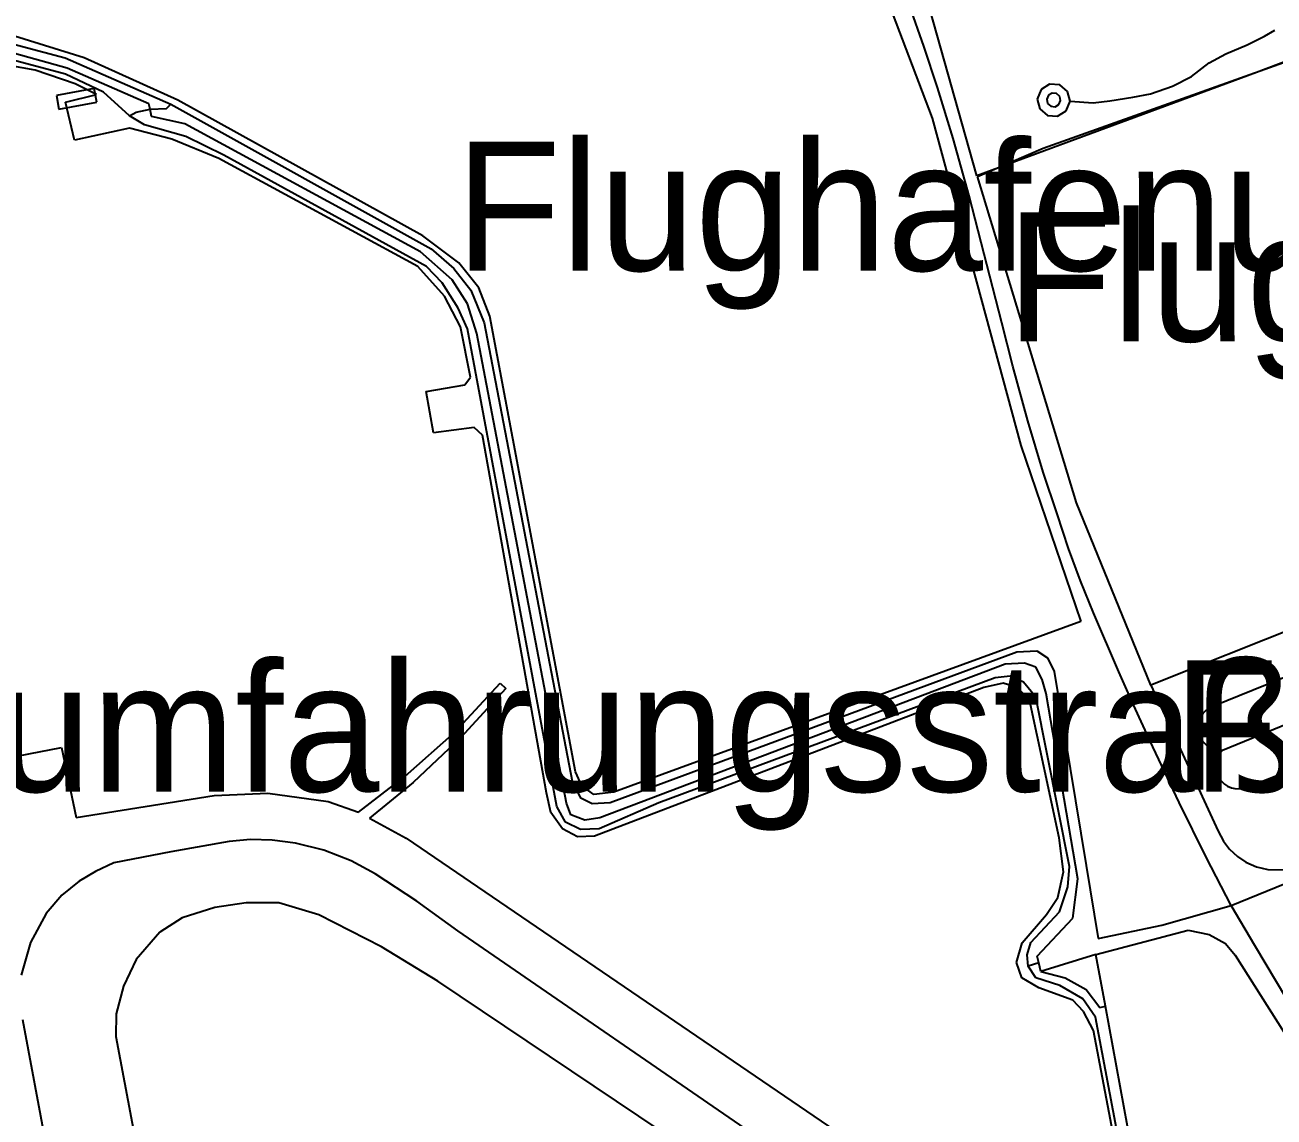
# Model space of a CAD drawing. Extents: x -3657 to 4700, y -7332 to 8131.
# Drawn here: x -229.3 to 190.9, y 1161.5 to 1528.8 of the extents above; entities that cross this region are included whole.
import ezdxf

# ---------------------------------------------------------------- set-up
doc = ezdxf.new("R2010")
doc.units = 0
for name, color, linetype in [('OSM_AEROWAY_AERODROME', 2, 'CONTINUOUS'), ('OSM_AEROWAY_RUNWAY', 2, 'CONTINUOUS'), ('OSM_AEROWAY_TAXIWAY', 2, 'CONTINUOUS'), ('OSM_BUILDING_YES', 9, 'CONTINUOUS'), ('OSM_HIGHWAY_PRIMARY', 8, 'CONTINUOUS'), ('OSM_HIGHWAY_RESIDENTIAL', 8, 'CONTINUOUS'), ('OSM_HIGHWAY_SERVICE', 8, 'CONTINUOUS'), ('OSM_HIGHWAY_UNCLASSIFIED', 8, 'CONTINUOUS'), ('OSM_LABELS', 8, 'CONTINUOUS'), ('OSM_LANDUSE_COMMERCIAL', 3, 'CONTINUOUS'), ('OSM_LANDUSE_FARMLAND', 3, 'CONTINUOUS'), ('OSM_LANDUSE_GRASS', 3, 'CONTINUOUS')]:
    doc.layers.add(name, color=color, linetype=linetype)

msp = doc.modelspace()

# ---------------------------------------------------------------- linework, layer by layer
at = {"layer": 'OSM_AEROWAY_AERODROME'}
for p, q in [((-215.183835, 1514.301882), (-234.89585, 1519.783791)), ((-187.674994, 1502.348427), (-215.183835, 1514.301882)), ((-187.273017, 1500.502591), (-187.674994, 1502.348427)), ((-186.742105, 1498.056303), (-187.273017, 1500.502591)), ((-175.509518, 1495.598895), (-186.742105, 1498.056303)), ((-96.251896, 1452.52198), (-175.509518, 1495.598895)), ((-85.603313, 1443.081531), (-96.251896, 1452.52198)), ((-80.476217, 1435.064377), (-85.603313, 1443.081531)), ((-77.33625, 1425.079072), (-80.476217, 1435.064377)), ((-47.119756, 1267.11556), (-77.33625, 1425.079072)), ((100.473863, 1313.861907), (-35.887168, 1262.167385)), ((106.920655, 1314.173253), (100.473863, 1313.861907)), ((110.765977, 1312.783316), (106.920655, 1314.173253)), ((112.904795, 1308.646865), (110.765977, 1312.783316)), ((114.224491, 1303.965558), (112.904795, 1308.646865)), ((124.857906, 1241.67416), (114.224491, 1303.965558)), ((-45.693877, 1263.179259), (-47.119756, 1267.11556)), ((-40.968757, 1261.333423), (-45.693877, 1263.179259)), ((-35.887168, 1262.167385), (-40.968757, 1261.333423)), ((123.204493, 1228.386367), (124.857906, 1241.67416)), ((111.221044, 1215.587831), (123.204493, 1228.386367)), ((111.736788, 1213.430649), (111.221044, 1215.587831)), ((130.940644, 1216.188283), (112.457312, 1210.417267)), ((134.156456, 1198.841875), (130.940644, 1216.188283)), ((112.457312, 1210.417267), (111.736788, 1213.430649)), ((188.059222, 908.022664), (134.156456, 1198.841875))]:
    msp.add_line(p, q, dxfattribs=at)
at = {"layer": 'OSM_AEROWAY_RUNWAY'}
msp.add_line((-230.231406, 1194.271763), (-96.449092, 483.513792), dxfattribs=at)
at = {"layer": 'OSM_AEROWAY_TAXIWAY'}
for p, q in [((-160.628804, 1254.18359), (-180.295313, 1250.692069)), ((-153.446319, 1254.861879), (-160.628804, 1254.18359)), ((-146.210743, 1254.628369), (-153.446319, 1254.861879)), ((-138.292566, 1253.638735), (-146.210743, 1254.628369)), ((-128.743729, 1251.32588), (-138.292566, 1253.638735)), ((-180.295313, 1250.692069), (-199.484, 1246.967039)), ((-119.574115, 1247.645328), (-128.743729, 1251.32588)), ((-205.627414, 1244.131568), (-211.141317, 1240.862437)), ((-199.484, 1246.967039), (-205.627414, 1244.131568)), ((-111.564924, 1243.275367), (-119.574115, 1247.645328)), ((-211.141317, 1240.862437), (-216.928261, 1236.170012)), ((-97.548839, 1234.112905), (-111.564924, 1243.275367)), ((-216.928261, 1236.170012), (-222.207046, 1229.943096)), ((-83.737535, 1224.094243), (-97.548839, 1234.112905)), ((-222.207046, 1229.943096), (-227.508585, 1220.269137)), ((56.233699, 1127.966228), (-83.737535, 1224.094243)), ((-227.508585, 1220.269137), (-230.580292, 1209.283078))]:
    msp.add_line(p, q, dxfattribs=at)
at = {"layer": 'OSM_BUILDING_YES'}
for p, q in [((-206.082481, 1507.496752), (-218.771285, 1505.117181)), ((-218.771285, 1505.117181), (-217.899072, 1500.480352)), ((-205.217853, 1502.848804), (-206.082481, 1507.496752)), ((-217.899072, 1500.480352), (-205.217853, 1502.848804))]:
    msp.add_line(p, q, dxfattribs=at)
at = {"layer": 'OSM_HIGHWAY_PRIMARY'}
for p, q in [((73.071204, 1521.707464), (68.315746, 1535.339962)), ((77.735647, 1507.819217), (73.071204, 1521.707464)), ((82.999264, 1490.606243), (77.735647, 1507.819217)), ((88.285633, 1471.36952), (82.999264, 1490.606243)), ((99.321024, 1428.626191), (88.285633, 1471.36952)), ((103.082917, 1414.126372), (99.321024, 1428.626191)), ((108.088662, 1395.712492), (103.082917, 1414.126372)), ((113.246096, 1378.466159), (108.088662, 1395.712492)), ((117.89537, 1364.42224), (113.246096, 1378.466159)), ((121.816537, 1352.769012), (117.89537, 1364.42224)), ((125.78321, 1341.916387), (121.816537, 1352.769012)), ((130.182198, 1331.10824), (125.78321, 1341.916387)), ((138.646457, 1311.215468), (130.182198, 1331.10824)), ((143.652201, 1300.118214), (138.646457, 1311.215468)), ((150.114162, 1286.018697), (143.652201, 1300.118214)), ((159.01832, 1267.360189), (150.114162, 1286.018697)), ((168.089336, 1248.92407), (159.01832, 1267.360189)), ((176.485334, 1232.722969), (168.089336, 1248.92407)), ((184.441434, 1219.212785), (176.485334, 1232.722969)), ((195.21137, 1201.199207), (184.441434, 1219.212785))]:
    msp.add_line(p, q, dxfattribs=at)
at = {"layer": 'OSM_HIGHWAY_RESIDENTIAL'}
for p, q in [((-242.351376, 1524.8654), (-215.843683, 1517.771163)), ((-215.843683, 1517.771163), (-180.310482, 1502.248352)), ((-180.310482, 1502.248352), (-92.687199, 1453.544974)), ((-92.687199, 1453.544974), (-85.079985, 1446.906637)), ((-85.079985, 1446.906637), (-79.300625, 1439.656727)), ((-79.300625, 1439.656727), (-74.848546, 1428.704027)), ((-74.848546, 1428.704027), (-45.185718, 1274.498903)), ((-32.405901, 1267.304591), (104.357107, 1318.009478)), ((104.357107, 1318.009478), (111.114862, 1318.354182)), ((111.114862, 1318.354182), (114.649221, 1316.007969)), ((114.649221, 1316.007969), (116.962482, 1311.360021)), ((116.962482, 1311.360021), (127.702079, 1246.177555)), ((-45.185718, 1274.498903), (-42.561494, 1269.005873)), ((-42.561494, 1269.005873), (-38.488639, 1266.948767)), ((-38.488639, 1266.948767), (-32.405901, 1267.304591)), ((127.702079, 1246.177555), (131.759766, 1221.592357)), ((153.185869, 1226.040154), (176.485334, 1232.722969)), ((131.759766, 1221.592357), (153.185869, 1226.040154))]:
    msp.add_line(p, q, dxfattribs=at)
at = {"layer": 'OSM_HIGHWAY_SERVICE'}
for p, q in [((187.763428, 1525.054431), (191.221943, 1527.089298)), ((174.64231, 1519.1611), (181.862718, 1522.107765)), ((181.862718, 1522.107765), (187.763428, 1525.054431)), ((-215.75267, 1512.244775), (-235.441931, 1517.537654)), ((169.143576, 1516.114359), (174.64231, 1519.1611)), ((163.144267, 1511.533128), (169.143576, 1516.114359)), ((-202.93493, 1506.251369), (-215.75267, 1512.244775)), ((115.415251, 1508.920047), (112.517987, 1507.09645)), ((118.828259, 1508.686538), (115.415251, 1508.920047)), ((156.735397, 1508.275117), (163.144267, 1511.533128)), ((-194.174877, 1498.256454), (-202.93493, 1506.251369)), ((112.517987, 1507.09645), (111.243798, 1503.927395)), ((121.452483, 1506.484878), (118.828259, 1508.686538)), ((122.279189, 1503.171269), (121.452483, 1506.484878)), ((135.680932, 1503.293584), (143.409498, 1504.516728)), ((143.409498, 1504.516728), (149.310209, 1505.639797)), ((149.310209, 1505.639797), (156.735397, 1508.275117)), ((-191.88437, 1499.535195), (-187.273017, 1500.502591)), ((-187.273017, 1500.502591), (-181.774283, 1500.75834)), ((-181.774283, 1500.75834), (-180.310482, 1502.248352)), ((111.243798, 1503.927395), (112.078088, 1500.613786)), ((112.078088, 1500.613786), (114.702312, 1498.423246)), ((121.005, 1500.002214), (122.279189, 1503.171269)), ((122.279189, 1503.171269), (130.0836, 1502.682012)), ((130.0836, 1502.682012), (135.680932, 1503.293584)), ((-194.174877, 1498.256454), (-191.88437, 1499.535195)), ((-189.161548, 1495.26531), (-194.174877, 1498.256454)), ((114.702312, 1498.423246), (118.107735, 1498.189737)), ((118.107735, 1498.189737), (121.005, 1500.002214)), ((-175.266815, 1491.306771), (-189.161548, 1495.26531)), ((-162.449075, 1485.002018), (-175.266815, 1491.306771)), ((-94.30269, 1447.573806), (-162.449075, 1485.002018)), ((-89.01632, 1442.080777), (-94.30269, 1447.573806)), ((-83.578261, 1433.641082), (-89.01632, 1442.080777)), ((-80.468632, 1426.624682), (-83.578261, 1433.641082)), ((-50.358321, 1265.948013), (-80.468632, 1426.624682)), ((97.129115, 1309.269556), (-16.122062, 1267.248994)), ((102.150029, 1309.781053), (97.129115, 1309.269556)), ((106.624861, 1307.746186), (102.150029, 1309.781053)), ((110.758392, 1302.764653), (106.624861, 1307.746186)), ((170.326752, 1299.717912), (197.426032, 1310.72621)), ((122.150253, 1245.821731), (110.758392, 1302.764653)), ((168.961549, 1299.039623), (167.9604, 1298.283498)), ((170.326752, 1299.717912), (168.961549, 1299.039623)), ((165.753322, 1294.836455), (165.472697, 1293.557713)), ((166.269065, 1296.092958), (165.753322, 1294.836455)), ((166.997173, 1297.227146), (166.269065, 1296.092958)), ((167.9604, 1298.283498), (166.997173, 1297.227146)), ((173.557732, 1284.917867), (202.735155, 1296.849083)), ((165.472697, 1293.557713), (165.419605, 1292.000984)), ((165.419605, 1292.000984), (165.616801, 1290.655526)), ((165.616801, 1290.655526), (165.950518, 1289.632532)), ((165.950518, 1289.632532), (166.663457, 1288.275954)), ((166.663457, 1288.275954), (167.361227, 1287.364156)), ((167.361227, 1287.364156), (168.347207, 1286.430118)), ((168.347207, 1286.430118), (169.287681, 1285.807427)), ((169.287681, 1285.807427), (170.660468, 1285.195855)), ((170.660468, 1285.195855), (171.820891, 1284.928987)), ((171.714708, 1281.804409), (171.441668, 1280.525668)), ((172.230452, 1283.038673), (171.714708, 1281.804409)), ((171.820891, 1284.928987), (173.557732, 1284.917867)), ((172.950975, 1284.172861), (172.230452, 1283.038673)), ((173.557732, 1284.917867), (172.950975, 1284.172861)), ((182.46189, 1272.641948), (208.097369, 1282.860761)), ((171.441668, 1280.525668), (171.388576, 1278.991178)), ((171.388576, 1278.991178), (171.585772, 1277.656839)), ((171.585772, 1277.656839), (171.919489, 1276.644965)), ((171.919489, 1276.644965), (172.617259, 1275.299506)), ((172.617259, 1275.299506), (173.31503, 1274.398827)), ((173.31503, 1274.398827), (174.293425, 1273.475909)), ((174.293425, 1273.475909), (175.226314, 1272.853218)), ((175.226314, 1272.853218), (176.576348, 1272.252765)), ((176.576348, 1272.252765), (177.729186, 1271.974778)), ((177.729186, 1271.974778), (180.254812, 1271.963658)), ((180.254812, 1271.963658), (181.430403, 1272.219407)), ((181.430403, 1272.219407), (182.46189, 1272.641948)), ((-47.514148, 1260.666254), (-50.358321, 1265.948013)), ((-16.122062, 1267.248994), (-36.122287, 1258.431236)), ((-42.424974, 1258.219966), (-47.514148, 1260.666254)), ((-36.122287, 1258.431236), (-42.424974, 1258.219966)), ((121.535912, 1238.905407), (122.150253, 1245.821731)), ((118.691739, 1230.565787), (121.535912, 1238.905407)), ((109.127733, 1220.191301), (118.691739, 1230.565787)), ((107.845959, 1216.054849), (109.127733, 1220.191301)), ((108.240351, 1212.296461), (107.845959, 1216.054849)), ((111.736788, 1213.430649), (108.240351, 1212.296461)), ((110.758392, 1208.393519), (108.240351, 1212.296461)), ((118.896519, 1205.74708), (110.758392, 1208.393519)), ((126.625085, 1201.277044), (118.896519, 1205.74708)), ((130.834461, 1195.072367), (126.625085, 1201.277044)), ((185.412245, 906.35474), (130.834461, 1195.072367))]:
    msp.add_line(p, q, dxfattribs=at)
at = {"layer": 'OSM_HIGHWAY_UNCLASSIFIED'}
msp.add_line((176.485334, 1232.722969), (220.497964, 1250.569755), dxfattribs=at)
at = {"layer": 'OSM_LANDUSE_COMMERCIAL'}
for p, q in [((90.940195, 1478.130172), (66.867114, 1563.450039)), ((208.16563, 1521.707464), (185.055776, 1512.900826)), ((185.055776, 1512.900826), (90.940195, 1478.130172)), ((346.794414, 1385.349125), (149.408807, 1306.756551)), ((149.408807, 1306.756551), (172.139438, 1257.652871)), ((172.139438, 1257.652871), (173.906618, 1254.283665)), ((173.906618, 1254.283665), (175.969591, 1251.581628)), ((175.969591, 1251.581628), (178.571061, 1249.14646)), ((178.571061, 1249.14646), (181.392481, 1247.256146)), ((181.392481, 1247.256146), (184.964762, 1245.666058)), ((184.964762, 1245.666058), (188.825253, 1244.75426)), ((188.825253, 1244.75426), (194.399832, 1244.720901))]:
    msp.add_line(p, q, dxfattribs=at)
at = {"layer": 'OSM_LANDUSE_FARMLAND'}
for p, q in [((50.128208, 1565.529384), (75.907792, 1497.478089)), ((113.208173, 1487.37047), (226.489688, 1527.723109)), ((-209.434813, 1517.737805), (-232.832877, 1525.06555)), ((-177.913792, 1503.504854), (-209.434813, 1517.737805)), ((-95.523788, 1457.948293), (-177.913792, 1503.504854)), ((75.907792, 1497.478089), (105.669219, 1387.372873)), ((91.099468, 1477.896663), (113.208173, 1487.37047)), ((124.425592, 1368.069434), (91.099468, 1477.896663)), ((-83.32039, 1448.79695), (-95.523788, 1457.948293)), ((-76.608141, 1440.457331), (-83.32039, 1448.79695)), ((-72.944847, 1430.894567), (-76.608141, 1440.457331)), ((-44.116309, 1277.62348), (-72.944847, 1430.894567)), ((105.669219, 1387.372873), (125.889393, 1328.206052)), ((346.794414, 1385.349125), (149.408807, 1306.756551)), ((149.408807, 1306.756551), (124.425592, 1368.069434)), ((125.889393, 1328.206052), (-31.245478, 1270.84059)), ((-42.022998, 1272.864337), (-44.116309, 1277.62348)), ((-37.957726, 1270.017747), (-42.022998, 1272.864337)), ((-31.245478, 1270.84059), (-37.957726, 1270.017747)), ((130.940644, 1216.188283), (162.014182, 1224.37223)), ((162.014182, 1224.37223), (169.098069, 1222.926696)), ((169.098069, 1222.926696), (174.543712, 1219.913313)), ((174.543712, 1219.913313), (177.88846, 1215.943654)), ((134.156456, 1198.841875), (130.940644, 1216.188283)), ((177.88846, 1215.943654), (202.401439, 1177.136625)), ((188.059222, 908.022664), (134.156456, 1198.841875))]:
    msp.add_line(p, q, dxfattribs=at)
at = {"layer": 'OSM_LANDUSE_GRASS'}
for p, q in [((-225.923432, 1513.668071), (-245.24864, 1517.126233)), ((-212.498936, 1508.997884), (-225.923432, 1513.668071)), ((-205.233022, 1505.439646), (-212.498936, 1508.997884)), ((-215.75267, 1502.893282), (-205.233022, 1505.439646)), ((115.020859, 1505.228376), (114.421687, 1503.905156)), ((116.27988, 1505.951143), (115.020859, 1505.228376)), ((117.728512, 1505.79547), (116.27988, 1505.951143)), ((118.805506, 1504.816954), (117.728512, 1505.79547)), ((119.1013, 1503.393659), (118.805506, 1504.816954)), ((-212.696132, 1490.083627), (-215.75267, 1502.893282)), ((114.421687, 1503.905156), (114.717481, 1502.481861)), ((114.717481, 1502.481861), (115.794475, 1501.503346)), ((115.794475, 1501.503346), (117.243107, 1501.347673)), ((117.243107, 1501.347673), (118.502127, 1502.07044)), ((118.502127, 1502.07044), (119.1013, 1503.393659)), ((-194.190046, 1494.153361), (-212.696132, 1490.083627)), ((-179.946428, 1490.483928), (-194.190046, 1494.153361)), ((-164.079734, 1483.979025), (-179.946428, 1490.483928)), ((-97.146863, 1447.573806), (-164.079734, 1483.979025)), ((-88.197198, 1437.610741), (-97.146863, 1447.573806)), ((-82.766724, 1427.336329), (-88.197198, 1437.610741)), ((-79.452314, 1410.356864), (-82.766724, 1427.336329)), ((-81.340845, 1407.8105), (-79.452314, 1410.356864)), ((-94.363365, 1405.575482), (-81.340845, 1407.8105)), ((-91.860493, 1391.642758), (-94.363365, 1405.575482)), ((-78.231216, 1393.477474), (-91.860493, 1391.642758)), ((-75.379459, 1390.831035), (-78.231216, 1393.477474)), ((-53.877511, 1270.529244), (-75.379459, 1390.831035)), ((-84.738684, 1290.966871), (-69.486332, 1307.44596)), ((-69.486332, 1307.44596), (-67.506788, 1305.711319)), ((99.768508, 1307.44596), (93.26104, 1306.022664)), ((104.44812, 1306.022664), (99.768508, 1307.44596)), ((-67.506788, 1305.711319), (-82.706048, 1289.143275)), ((93.26104, 1306.022664), (-37.745361, 1255.984948)), ((108.665081, 1301.852855), (104.44812, 1306.022664)), ((118.631063, 1255.473451), (108.665081, 1301.852855)), ((-101.424499, 1276.122349), (-84.738684, 1290.966871)), ((-82.706048, 1289.143275), (-98.777522, 1274.087482)), ((-276.572465, 1274.287632), (-217.034444, 1285.785188)), ((-217.034444, 1285.785188), (-212.089375, 1262.2897)), ((-117.147087, 1264.024341), (-101.424499, 1276.122349)), ((-98.777522, 1274.087482), (-113.423117, 1262.089549)), ((-212.089375, 1262.2897), (-165.702809, 1269.617446)), ((-165.702809, 1269.617446), (-147.5987, 1270.429168)), ((-147.5987, 1270.429168), (-127.31785, 1267.682654)), ((-52.398541, 1263.913146), (-53.877511, 1270.529244)), ((-127.31785, 1267.682654), (-117.147087, 1264.024341)), ((-113.423117, 1262.089549), (-101.075614, 1255.2733)), ((-48.530465, 1258.431236), (-52.398541, 1263.913146)), ((-43.441292, 1255.784797), (-48.530465, 1258.431236)), ((-101.075614, 1255.2733), (-74.567921, 1237.270841)), ((-37.745361, 1255.984948), (-43.441292, 1255.784797)), ((120.117618, 1243.987015), (118.631063, 1255.473451)), ((118.221502, 1235.347169), (120.117618, 1243.987015)), ((-74.567921, 1237.270841), (62.278515, 1144.022776)), ((-165.505613, 1231.989082), (-176.487913, 1228.53092)), ((-154.925289, 1233.612528), (-165.505613, 1231.989082)), ((-143.935405, 1233.612528), (-154.925289, 1233.612528)), ((-130.510908, 1229.542794), (-143.935405, 1233.612528)), ((114.361011, 1229.642869), (118.221502, 1235.347169)), ((-176.487913, 1228.53092), (-184.011699, 1223.649463)), ((-109.357846, 1218.768006), (-130.510908, 1229.542794)), ((106.222884, 1220.091225), (114.361011, 1229.642869)), ((-184.011699, 1223.649463), (-191.95263, 1214.49812)), ((-90.434614, 1207.170375), (-109.357846, 1218.768006)), ((104.24334, 1213.475127), (106.222884, 1220.091225)), ((130.940644, 1216.188283), (112.457312, 1210.417267)), ((134.156456, 1198.841875), (130.940644, 1216.188283)), ((-191.95263, 1214.49812), (-196.222682, 1205.546929)), ((106.07878, 1208.393519), (104.24334, 1213.475127)), ((112.457312, 1210.417267), (120.625776, 1208.293443)), ((-5.200438, 1150.016182), (-90.434614, 1207.170375)), ((111.77471, 1204.935357), (106.07878, 1208.393519)), ((120.625776, 1208.293443), (127.740001, 1204.42386)), ((-196.222682, 1205.546929), (-198.664878, 1196.184316)), ((123.166571, 1200.865622), (111.77471, 1204.935357)), ((127.740001, 1204.42386), (132.321016, 1198.330378)), ((126.829866, 1197.007158), (123.166571, 1200.865622)), ((132.321016, 1198.330378), (134.156456, 1198.841875)), ((-198.664878, 1196.184316), (-198.725554, 1188.567463)), ((130.227705, 1190.591211), (126.829866, 1197.007158)), ((179.109558, 931.162328), (130.227705, 1190.591211)), ((-198.725554, 1188.567463), (-164.34519, 1005.307105))]:
    msp.add_line(p, q, dxfattribs=at)

# ---------------------------------------------------------------- texts
at = {"layer": 'OSM_LABELS'}
for s, p in [('Flughafenumfahrungsstraße', (-84.496469, 1446.174646)), ('Flughafenstraße', (100.929637, 1422.425962)), ('Flughafenumfahrungsstraße', (-497.462065, 1270.93403)), ('Flughafenstraße', (156.958824, 1271.675826))]:
    msp.add_text(s, height=43.418293, dxfattribs=at).set_placement(p)

doc.saveas('drawing.dxf')
